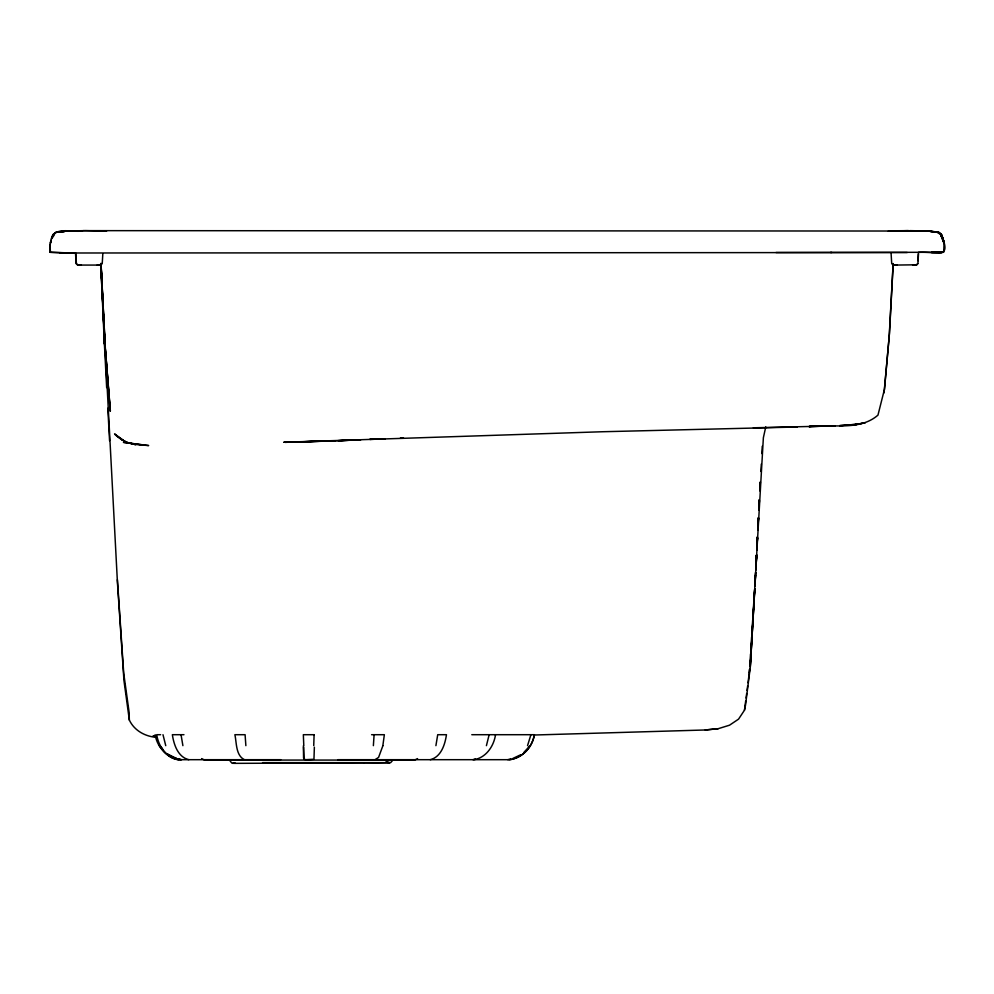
<?xml version="1.0" encoding="UTF-8"?>
<svg xmlns="http://www.w3.org/2000/svg" width="994" height="994" viewBox="0 0 994 994"><rect width="100%" height="100%" fill="white"/><g stroke="black" fill="none" stroke-linecap="round" stroke-linejoin="round"><path stroke-width="1.49" d="M50.122 247.257L50.433 252.302L75.904 253.271M313.731 745.662L314.104 734.703M102.829 253.669L102.233 263.621L101.04 264.789L98.58 265.075L100.319 265M893.184 263.907L889.481 333.102L884.486 389.201L877.963 415.132C859.164 431.471 831.618 423.519 809.054 426.563L823.939 426.14L753.377 427.793M893.146 263.534L889.183 336.693L884.064 392.878M918.046 260.689L918.332 253.669M918.506 253.669L917.909 263.621L916.729 264.789L895.296 265.075L896.65 265M755.688 572.283L754.931 586.062M755.974 566.108L756.471 555.298M756.906 546.041L757.341 536.772M757.913 524.422L758.198 518.247M758.919 502.802L759.056 499.721M755.962 568.705L756.62 554.826L755.925 570.121M756.919 548.663L757.44 537.878L756.919 550.104M758.397 517.837L757.95 527.081L758.385 517.886M759.876 487.01L760.099 482.388L759.95 485.47M755.937 568.841L756.608 554.938M756.894 548.763L757.416 537.965M757.913 530.088L758.521 517.824M758.919 510.084L759.366 500.877M759.913 490.067L760.298 482.376M755.191 580.136L755.589 572.445M755.912 566.294L756.484 555.534M756.894 547.856L757.465 537.095M757.95 527.864L758.434 518.644M758.919 509.425L759.404 500.193M759.901 490.974L760.373 481.941M760.919 471.504L761.317 464.049M761.864 453.612L762.249 446.244M534.188 735.013L705.255 729.981L718.165 728.701L729.521 725.198L738.542 719.147L744.469 710.213L745.537 705.057L750.284 667.21L754.757 589.107M750.271 666.962L754.794 588.945M754.968 585.888L755.589 575.178M750.246 666.713L763.367 437.758L765.765 426.836M749.638 669.099L748.06 682.828M749.339 672.516L749.538 669.422M749.923 663.271L750.532 653.965M750.917 647.79L751.613 636.98M751.973 630.942L752.694 619.983M752.943 615.547L753.725 603.234M753.924 600.152L754.67 589.082M754.968 584.447L755.266 579.813M373.371 745.662L374.104 734.703M744.469 710.213L745.662 701.081M746.072 698.049L746.668 693.477M747.066 690.432L747.662 685.872M382.852 745.662L384.355 734.703L371.57 734.703M50.296 244.474L50.11 252.302L72.115 252.985L64.896 253.035M435.906 745.662L437.72 734.703L446.468 734.703C444.977 744.568 441.199 756.881 430.303 759.689M50.545 243.07L51.141 240.039L50.57 243.07M486.414 745.662L489.147 734.703M382.876 745.749L378.577 757.403L375.073 759.689M495.521 734.703C493.869 746.121 486.054 757.726 474.026 759.689M527.541 745.662L530.908 734.703M534.3 734.703C532.299 747.239 522.347 757.962 509.587 759.689M417.555 758.596L414.734 760.075L204.478 760.075L201.658 758.596M917.735 263.621L916.543 264.789L912.591 265M52.545 237.541L54.484 234.584M392.593 760.472L390.617 762.671L376.527 762.883M523.975 752.321L530.051 745.637M62.1 252.973L66.983 253.259M520.446 754.893L512.892 758.422M472.97 759.689L475.43 758.931M507.835 759.689L510.369 759.056M234.323 763.019L232.931 763.268L235.069 762.883M64.871 231.043L56.161 232.223L53.191 234.584L51.402 238.523C55.44 225.489 74.128 233.391 83.546 230.645L928.061 231.043M59.988 232.024L64.56 231.44L60.062 232.024M705.255 729.981L718.165 728.701M888.325 231.142L892.45 230.819M888.711 231.142L907.783 230.645M81.384 265L77.594 264.789L76.401 263.621L75.805 253.669M75.544 253.669L76.14 263.621L77.333 264.789L81.297 265L77.607 264.789M357.741 439.857L337.885 440.752L360.747 439.82M380.652 438.826L369.967 439.311L385.15 438.826L369.867 439.423M400.445 437.969L403.477 437.845M337.786 440.677L359.169 439.845M333.164 440.839L285.203 442.33L336.196 440.827L283.725 442.268L602.401 431.744L797.325 426.998M809.054 426.563L835.258 425.892M65.592 231.043L84.602 230.645M776.003 252.501L943.704 252.277L944.064 243.07L941.517 234.584L938.634 232.223L929.427 231.043M891.606 230.819L908.988 230.645M61.454 252.998L59.889 253.01L63.43 253.035M931.589 252.625L942.15 252.389L934.087 252.054M70.313 252.998L907.236 252.538M67.754 231.043L56.062 232.223L52.955 234.584L50.135 243.07L49.874 252.078M927.216 231.043L938.622 232.223L941.293 234.584C951.643 259.608 938.796 251.345 918.468 252.339M936.82 232.223L939.554 233.801M97.213 265L98.953 265.075L79.843 265.075M894.128 265L896.911 265L892.898 264.789L891.717 263.621L891.109 253.669M160.593 734.703L156.729 734.703C158.394 746.171 166.321 757.739 178.386 759.689M183.965 734.703L172.36 734.703C173.888 744.618 177.789 756.931 188.773 759.689M314.216 734.703L303.344 734.703L303.791 745.662M471.79 734.703L534.424 734.703C532.424 747.252 522.434 757.975 509.661 759.689L337.91 759.689M280.706 759.689L177.889 759.689C169.738 758.509 163.749 752.359 159.587 745.662L162.606 748.991M210.38 760.075L211.884 760.075M830.524 252.451L831.816 252.464M363.816 762.796L377.235 762.883M937.392 252.352L931.999 251.942M364.388 762.808L234.957 763.355L232.099 763.28L230.111 761.093M85.198 230.645L105.265 231.142M262.565 762.622L389.797 762.659L386.144 762.063M909.87 230.645L928.794 231.043M135.296 444.393L134.414 444.368L148.665 445.56C113.241 441.15 117.876 441.51 145.373 445.3M912.728 265L914.12 265.075M102.345 230.819L106.594 231.142M930.247 231.44L934.795 232.024M929.725 231.242L935.652 232.024M386.007 762.075L388.406 762.41M156.046 736.392L153.138 735.771L156.145 736.492M127.033 442.479L135.768 444.567C127.741 443.448 120.125 439.833 114.571 433.893L125.89 442.218L115.366 434.825M176.534 758.422L167.675 754.173M179.007 759.056L181.591 759.689M180.858 759.689L173.639 757.788L167.651 754.173M179.914 759.689C167.129 757.975 157.139 747.264 155.139 734.703M155.139 737.237C144.279 736.032 134.115 730.192 129.344 720.078L123.964 680.666L117.454 582.782L100.655 263.708M303.394 745.749L303.568 758.062L305.233 759.689L313.955 759.279L314.365 747.19M244.387 759.689C235.69 755.341 236.696 742.853 234.882 734.703L245.096 734.703L245.866 745.662M127.133 442.603L120.908 439.199M941.517 234.584L938.336 232.223L941.368 234.584L943.157 238.523M159.338 745.637L162.37 748.979M943.965 243.07L940.759 234.584L942.946 238.523L944.002 243.07L942.946 238.523L940.61 234.584L943.965 243.07L943.082 238.523M940.883 235.566L942.784 238.523M304.015 759.279L303.605 747.19M162.991 734.703L165.75 745.662M181.032 734.703L182.896 745.662M105.115 348.869L101.028 263.509L105.327 349.341L110.346 411.044L105.376 349.006L100.916 263.559L104.83 347.763L101.003 263.485M105.376 349.341L110.16 410.969M117.404 579.701L123.728 673.336L129.121 712.276L129.344 720.078M107.824 408.211L109.564 440.702M103.736 330.99L106.656 387.61M104.345 343.837L101.065 270.169M759.205 500.877L758.919 507.052L759.205 500.914M916.53 264.789L914.033 265.075L916.543 264.789M857.213 424.264L854.244 424.798L865.252 422.686L857.213 424.264L839.756 425.631L857.213 424.264M943.169 252.265L941.579 252.364L943.169 252.265M942.175 252.327L938.013 252.451L942.15 252.389M942.175 252.277L938.025 252.128L942.175 252.277M941.964 252.277L938.025 252.128L941.964 252.277M50.098 251.718L49.949 250.389L50.098 251.718"/></g></svg>
